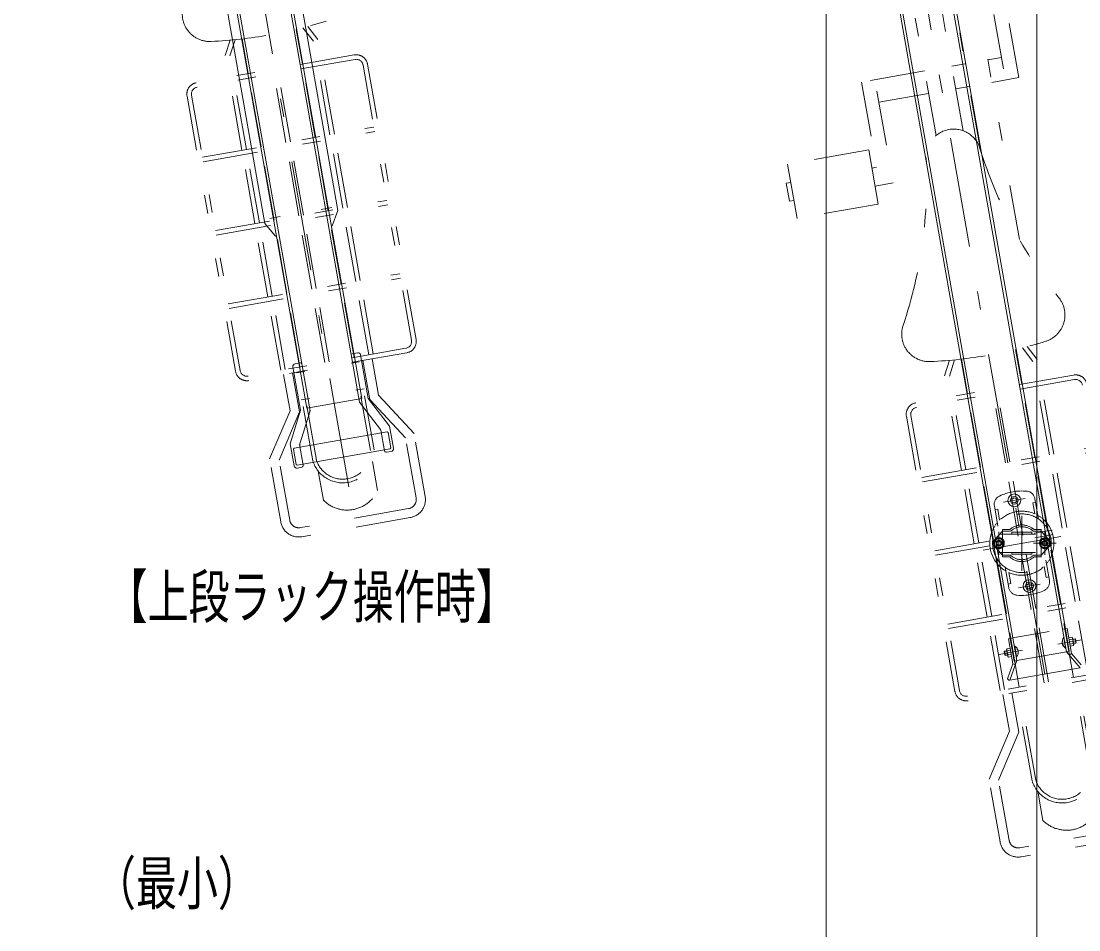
# Model space of a CAD drawing. Units: millimetres, scale not verified. Extents: x -5740 to 6033, y -4020 to 4020.
# Drawn here: x -2605 to -1451, y -2590 to -1598 of the extents above; entities that cross this region are included whole.
import ezdxf
from ezdxf.enums import TextEntityAlignment as Align

# ---------------------------------------------------------------- set-up
doc = ezdxf.new("R2010")
doc.units = ezdxf.units.MM
doc.header["$LTSCALE"] = 10
for name, pattern in [('USER2', [10, 4, -6]), ('USER4', [24, 12, -5, 2, -5]), ('USER6', [25, 6, -5, 2, -5, 2, -5])]:
    doc.linetypes.add(name, pattern=pattern)
for name, color, linetype, lineweight in [('0-0_0', 7, 'Continuous', 18), ('0-5_2ラック-6下ラック前', 3, 'Continuous', 18), ('0-9_2ラック-B下自転車前', 2, 'USER6', 18), ('0-A_2ラック-C下自転車奥', 3, 'Continuous', 18), ('0-B_2ラック-D上自転車前', 4, 'USER6', 18), ('0-C_2ラック-F寸法', 3, 'Continuous', 18)]:
    doc.layers.add(name, color=color, linetype=linetype, lineweight=lineweight)
doc.styles.add('ＭＳ ゴシック', font='')
doc.styles.get('ＭＳ ゴシック').set_extended_font_data('MS Gothic')

# ---------------------------------------------------------------- blocks, each defined once
blk = doc.blocks.new('UP-RACK-TOP_5')
at = {"layer": '0-0_0', "color": 3, "linetype": 'USER4'}
for p, q in [((0, -1954.5), (0, 30)), ((-34.34, -1651), (-22.61, -1651)), ((34.34, -1651), (22.61, -1651)), ((-34.8, -1822), (-25.59, -1822)), ((34.8, -1822), (25.59, -1822)), ((-34.8, -1852), (-25.59, -1852)), ((34.8, -1852), (25.59, -1852))]:
    blk.add_line(p, q, dxfattribs=at)
at = {"layer": '0-0_0'}
for p, q in [((-30.5, -112), (-30.5, -1862)), ((-27.5, -112), (-27.5, -1865.5)), ((27.5, -112), (27.5, -1865.5)), ((30.5, -112), (30.5, -1862)), ((-40.5, -124.24), (-40.5, -1655.41)), ((40.5, -124.24), (40.5, -1655.41)), ((-31.5, -1671), (-40.5, -1655.41)), ((31.5, -1671), (40.5, -1655.41)), ((-31.5, -1671), (-30.5, -1671)), ((31.5, -1671), (30.5, -1671)), ((-37.5, -1815), (-37.5, -1863.08)), ((-34.5, -1812), (-28.5, -1812)), ((34.5, -1812), (28.5, -1812)), ((37.5, -1815), (37.5, -1863.08)), ((-37.5, -1863.08), (-55, -1897.08)), ((-27.5, -1865.5), (-44.67, -1898.85)), ((30.5, -1862), (-30.5, -1862)), ((27.5, -1865.5), (44.67, -1898.85)), ((37.5, -1863.08), (55, -1897.08)), ((-55, -1921.5), (-55, -1897.08)), ((-52.5, -1903.5), (-51.5, -1902.5)), ((-52.5, -1920.5), (-52.5, -1903.5)), ((51.5, -1902.5), (-51.5, -1902.5)), ((-45, -1922.5), (-45, -1899.5)), ((45, -1922.5), (45, -1899.5)), ((52.5, -1903.5), (51.5, -1902.5)), ((52.5, -1920.5), (52.5, -1903.5)), ((55, -1921.5), (55, -1897.08)), ((-51.5, -1921.5), (-52.5, -1920.5)), ((-47, -1924.5), (-52, -1924.5)), ((51.5, -1921.5), (-51.5, -1921.5)), ((47, -1924.5), (52, -1924.5)), ((52.5, -1920.5), (51.5, -1921.5))]:
    blk.add_line(p, q, dxfattribs=at)
for centre, radius, start, end in [((-34.5, -1815), 3, 90, 180), ((-28.5, -1813), 1, 0, 90), ((28.5, -1813), 1, 90, 180), ((34.5, -1815), 3, 0, 90), ((-40.5, -1862.35), 3, 332.765, 0), ((-30.5, -1864.77), 3, 332.765, 0), ((30.5, -1864.77), 3, 180, 207.235), ((40.5, -1862.35), 3, 180, 207.235), ((-52, -1897.8), 3, 152.765, 180), ((-42, -1900.23), 3, 152.765, 180), ((42, -1900.23), 3, 0, 27.235), ((52, -1897.8), 3, 0, 27.235), ((-52, -1921.5), 3, 180, 270), ((-47, -1922.5), 2, 270, 0), ((47, -1922.5), 2, 180, 270), ((52, -1921.5), 3, 270, 0)]:
    blk.add_arc(centre, radius, start, end, dxfattribs=at)
blk = doc.blocks.new('UP-CYC-TOP_0')
at = {"layer": '0-B_2ラック-D上自転車前'}
for p, q in [((-46.25, 530.24), (-37.54, 546.74)), ((-30, 507.82), (-30, 546.22)), ((30, 507.82), (30, 546.22)), ((46.25, 530.24), (37.54, 546.74)), ((-46.25, 426.57), (-46.25, 530.24)), ((46.25, 426.57), (46.25, 530.24)), ((87.5, 507.82), (-87.5, 507.82)), ((87.5, 502.82), (-87.5, 502.82)), ((-30, 426.57), (-30, 502.82)), ((-2.5, 426.57), (-2.5, 502.82)), ((2.5, 426.57), (2.5, 502.82)), ((30, 426.57), (30, 502.82)), ((-100, 495.32), (-100, 190.32)), ((-95, 495.32), (-95, 190.32)), ((95, 495.32), (95, 190.32)), ((100, 495.32), (100, 190.32)), ((-95, 426.57), (95, 426.57)), ((-95, 421.57), (95, 421.57)), ((-51.25, 345.32), (-51.25, 421.57)), ((-46.25, 345.32), (-46.25, 421.57)), ((-30, 345.32), (-30, 421.57)), ((-2.5, 345.32), (-2.5, 421.57)), ((2.5, 345.32), (2.5, 421.57)), ((30, 345.32), (30, 421.57)), ((46.25, 345.32), (46.25, 421.57)), ((51.25, 345.32), (51.25, 421.57)), ((-95, 345.32), (95, 345.32)), ((-95, 340.32), (95, 340.32)), ((-51.25, 264.07), (-51.25, 340.32)), ((-46.25, 264.07), (-46.25, 340.32)), ((-30, 264.07), (-30, 340.32)), ((-2.5, 264.07), (-2.5, 340.32)), ((2.5, 264.07), (2.5, 340.32)), ((30, 264.07), (30, 340.32)), ((46.25, 264.07), (46.25, 340.32)), ((51.25, 264.07), (51.25, 340.32)), ((-95, 264.07), (95, 264.07)), ((-95, 259.07), (95, 259.07)), ((-51.25, 182.82), (-51.25, 259.07)), ((-46.25, 182.82), (-46.25, 259.07)), ((-30, 182.82), (-30, 259.07)), ((-2.5, 182.82), (-2.5, 259.07)), ((2.5, 182.82), (2.5, 259.07)), ((30, 182.82), (30, 259.07)), ((46.25, 182.82), (46.25, 259.07)), ((51.25, 182.82), (51.25, 259.07)), ((87.5, 182.82), (-87.5, 182.82)), ((87.5, 177.82), (-87.5, 177.82)), ((-49, 137.42), (-49, 177.82)), ((-39, 134.46), (-39, 177.82)), ((-34, 79.49), (-34, 177.82)), ((-30, 79.62), (-30, 177.82)), ((30, 79.62), (30, 177.82)), ((34, 79.49), (34, 177.82)), ((39, 134.46), (39, 177.82)), ((49, 137.42), (49, 177.82)), ((-49, 137.42), (-80, 89.69)), ((-39, 134.46), (-70, 86.73)), ((39, 134.46), (70, 86.73)), ((49, 137.42), (80, 89.69)), ((-80, 20), (-80, 89.69)), ((-70, 20), (-70, 86.73)), ((70, 20), (70, 86.73)), ((80, 20), (80, 89.69)), ((-30, 35.12), (-30, 67.27)), ((30, 35.12), (30, 67.27)), ((60, 10), (-60, 10)), ((60, 0), (-60, 0))]:
    blk.add_line(p, q, dxfattribs=at)
for points in [[(-51.25, 426.57), (-51.25, 531.48), (-42.97, 547.17)], [(51.25, 426.57), (51.25, 531.48), (42.97, 547.17)]]:
    blk.add_lwpolyline(points, dxfattribs=at)
for centre, radius, start, end in [((-60, 579.17), 30, 151.50269, 262.66589), ((0, 1045.32), 500, 262.66566, 277.33434), ((-87.5, 495.32), 12.5, 90, 180), ((87.5, 495.32), 12.5, 0, 90), ((-87.5, 495.32), 7.5, 90, 180), ((87.5, 495.32), 7.5, 0, 90), ((-87.5, 190.32), 12.5, 180, 270), ((-87.5, 190.32), 7.5, 180, 270), ((87.5, 190.32), 7.5, 270, 0), ((87.5, 190.32), 12.5, 270, 0), ((0, 83.86), 34.28, 187.32401, 352.67599), ((0, 83.86), 30.28, 187.54919, 352.45081), ((0, 55.98), 36.54, 214.81581, 325.18419), ((-60, 20), 20, 180, 270), ((-60, 20), 10, 180, 270), ((60, 20), 10, 270, 0), ((60, 20), 20, 270, 0)]:
    blk.add_arc(centre, radius, start, end, dxfattribs=at)
blk = doc.blocks.new('CCL-RACK-BACK-TOP_16')
at = {"layer": '0-5_2ラック-6下ラック前', "linetype": 'USER4'}
for p, q in [((0, 178.97), (0, -1375)), ((-12, -1182.5), (12, -1182.5)), ((5.21, -1200.46), (-5.21, -1259.54)), ((-22.45, -1213.35), (-26.79, -1237.97)), ((26.79, -1222.03), (22.45, -1246.65)), ((43, -1230), (-43, -1230)), ((12.31, -1232.17), (36.93, -1236.51)), ((-12, -1277.5), (12, -1277.5)), ((-19.5, -1345.15), (-45.6, -1345.15)), ((19.5, -1345.15), (45.6, -1345.15))]:
    blk.add_line(p, q, dxfattribs=at)
at = {"layer": '0-5_2ラック-6下ラック前', "color": 7}
for p, q in [((-30.5, 170.34), (-30.5, -1330.15)), ((30.5, -1330.15), (30.5, 170.34)), ((-27.5, 94.85), (-27.5, -1355.15)), ((27.5, 94.85), (27.5, -1355.15)), ((0, -1179.61), (-2.5, -1181.06)), ((-2.5, -1183.94), (-2.5, -1181.06)), ((-2.5, -1183.94), (0, -1185.39)), ((0, -1179.61), (2.5, -1181.06)), ((2.5, -1183.94), (0, -1185.39)), ((2.5, -1183.94), (2.5, -1181.06)), ((-2.5, -1276.06), (0, -1274.61)), ((-2.5, -1276.06), (-2.5, -1278.94)), ((0, -1280.39), (-2.5, -1278.94)), ((2.5, -1276.06), (0, -1274.61)), ((0, -1280.39), (2.5, -1278.94)), ((2.5, -1276.06), (2.5, -1278.94)), ((-32.5, -1330.15), (-32.5, -1357.81)), ((-32.5, -1330.15), (-27.5, -1330.15)), ((27.5, -1330.15), (32.5, -1330.15)), ((32.5, -1330.15), (32.5, -1357.81)), ((-39, -1342.65), (-39.5, -1343.15)), ((-39.5, -1343.15), (-39.5, -1347.15)), ((-39, -1347.65), (-39.5, -1347.15)), ((-39, -1342.65), (-36.5, -1342.65)), ((-39, -1347.65), (-39, -1342.65)), ((-39, -1347.65), (-36.5, -1347.65)), ((-36.5, -1341.33), (-36.5, -1348.97)), ((-32.5, -1342.85), (-36.05, -1342.85)), ((-36.05, -1347.45), (-32.5, -1347.45)), ((-27.15, -1339.25), (-27.5, -1339.25)), ((-27.15, -1339.25), (-27.15, -1351.05)), ((27.15, -1339.25), (27.15, -1351.05)), ((27.15, -1339.25), (27.5, -1339.25)), ((32.5, -1342.85), (36.05, -1342.85)), ((36.05, -1347.45), (32.5, -1347.45)), ((36.5, -1341.33), (36.5, -1348.97)), ((39, -1342.65), (36.5, -1342.65)), ((39, -1347.65), (36.5, -1347.65)), ((39, -1342.65), (39.5, -1343.15)), ((39, -1347.65), (39, -1342.65)), ((39, -1347.65), (39.5, -1347.15)), ((39.5, -1343.15), (39.5, -1347.15)), ((-40.69, -1372), (-32.5, -1357.81)), ((-38.96, -1375), (-27.5, -1355.15)), ((-32.5, -1357.81), (-29.9, -1359.31)), ((-27.15, -1351.05), (-27.5, -1351.05)), ((-27.5, -1355.15), (27.5, -1355.15)), ((27.15, -1351.05), (27.5, -1351.05)), ((38.96, -1375), (27.5, -1355.15)), ((32.5, -1357.81), (29.9, -1359.31)), ((40.69, -1372), (32.5, -1357.81)), ((38.96, -1375), (-38.96, -1375))]:
    blk.add_line(p, q, dxfattribs=at)
at = {"layer": '0-5_2ラック-6下ラック前', "linetype": 'USER2'}
for p, q in [((-22.5, -1184.69), (-22.5, -1207.25)), ((22.5, -1184.69), (22.5, -1207.25)), ((-19.5, -1188.74), (-22.5, -1188.74)), ((-19.5, -1188.74), (-19.5, -1200.94)), ((22.5, -1188.74), (19.5, -1188.74)), ((19.5, -1188.74), (19.5, -1200.94)), ((-18.08, -1211.58), (-23.29, -1241.13)), ((-18.08, -1211.58), (-10.42, -1212.93)), ((-18.42, -1213.55), (-28.21, -1220.85)), ((-26.36, -1235.51), (-22.88, -1215.81)), ((-19.19, -1223.68), (-23.62, -1219.97)), ((-22.88, -1215.81), (26.36, -1224.49)), ((-18.42, -1213.55), (-10, -1215.04)), ((-8.75, -1216.27), (-9.1, -1218.24)), ((-8.75, -1216.27), (12.92, -1220.09)), ((12.92, -1220.09), (12.57, -1222.06)), ((14.52, -1219.36), (22.94, -1220.84)), ((15.63, -1217.53), (23.29, -1218.87)), ((23.29, -1218.87), (18.08, -1248.42)), ((22.94, -1220.84), (29.64, -1231.05)), ((-25.62, -1231.34), (-30.05, -1227.63)), ((-22.94, -1239.16), (-29.64, -1228.95)), ((-20.2, -1229.37), (-25.62, -1231.34)), ((-19.19, -1223.68), (-20.2, -1229.37)), ((20.2, -1230.63), (19.19, -1236.32)), ((20.2, -1230.63), (25.62, -1228.66)), ((22.88, -1244.19), (26.36, -1224.49)), ((-26.36, -1235.51), (22.88, -1244.19)), ((-23.29, -1241.13), (-15.63, -1242.47)), ((-22.94, -1239.16), (-14.52, -1240.64)), ((-12.57, -1237.94), (-12.92, -1239.91)), ((-12.92, -1239.91), (8.75, -1243.73)), ((9.1, -1241.76), (8.75, -1243.73)), ((10, -1244.96), (18.42, -1246.45)), ((18.42, -1246.45), (28.21, -1239.15)), ((19.19, -1236.32), (23.62, -1240.03)), ((23.62, -1240.03), (29.04, -1238.05)), ((-22.5, -1275.31), (-22.5, -1252.75)), ((10.42, -1247.07), (18.08, -1248.42)), ((22.5, -1275.31), (22.5, -1252.75)), ((-19.5, -1271.26), (-19.5, -1259.06)), ((19.5, -1271.26), (19.5, -1259.06)), ((-19.5, -1271.26), (-22.5, -1271.26)), ((22.5, -1271.26), (19.5, -1271.26)), ((-30.5, -1330.15), (-30.5, -1355.15)), ((-27.5, -1330.15), (27.5, -1330.15)), ((30.5, -1330.15), (30.5, -1355.15)), ((-30.5, -1355.15), (-27.5, -1355.15)), ((27.5, -1355.15), (30.5, -1355.15))]:
    blk.add_line(p, q, dxfattribs=at)
at = {"layer": '0-5_2ラック-6下ラック前'}
for p, q in [((-36.5, -1343.05), (-39.4, -1343.05)), ((-36.5, -1347.25), (-39.4, -1347.25)), ((36.5, -1343.05), (39.4, -1343.05)), ((36.5, -1347.25), (39.4, -1347.25))]:
    blk.add_line(p, q, dxfattribs=at)
at = {"layer": '0-5_2ラック-6下ラック前', "linetype": 'USER2'}
for points in [[(-23.62, -1219.97), (-29.04, -1221.95), (-30.05, -1227.63)], [(25.62, -1228.66), (30.05, -1232.37), (29.04, -1238.05)]]:
    blk.add_lwpolyline(points, dxfattribs=at)
at = {"layer": '0-5_2ラック-6下ラック前', "color": 7}
for points in [[(-36.5, -1341.33), (-36.05, -1340.55), (-32.5, -1340.55)], [(-36.5, -1348.97), (-36.05, -1349.75), (-32.5, -1349.75)], [(36.5, -1341.33), (36.05, -1340.55), (32.5, -1340.55)], [(36.5, -1348.97), (36.05, -1349.75), (32.5, -1349.75)]]:
    blk.add_lwpolyline(points, dxfattribs=at)
for centre, radius in [((0, -1182.5), 7), ((0, -1182.5), 4.32), ((0, -1277.5), 7), ((0, -1277.5), 4.32)]:
    blk.add_circle(centre, radius, dxfattribs=at)
at = {"layer": '0-5_2ラック-6下ラック前', "linetype": 'USER2'}
for centre, radius in [((-24.62, -1225.66), 5.85), ((-24.62, -1225.66), 4.9), ((-24.62, -1225.66), 3), ((-24.62, -1225.66), 2.2), ((24.62, -1234.34), 5.85), ((24.62, -1234.34), 4.9), ((24.62, -1234.34), 3), ((24.62, -1234.34), 2.2)]:
    blk.add_circle(centre, radius, dxfattribs=at)
for centre, radius, start, end in [((-12.5, -1184.69), 10, 105.42385, 180), ((0, -1230), 57, 74.57615, 105.42385), ((12.5, -1184.69), 10, 0, 74.57615), ((0, -1230), 32, 17.61244, 162.38756), ((0, -1230), 35, 56.14156, 123.85844), ((0, -1230), 35, 130.0052, 150.62508), ((0, -1230), 20, 38.59038, 121.40962), ((0, -1230), 35, 29.37492, 49.9948), ((-24.62, -1225.66), 6, 126.72135, 213.27865), ((0, -1230), 18, 36.23826, 123.76174), ((24.62, -1234.34), 6, 306.72135, 33.27865), ((0, -1230), 32, 197.61244, 342.38756), ((0, -1230), 20, 218.59038, 301.40962), ((0, -1230), 18, 216.23826, 303.76174), ((0, -1230), 35, 209.37492, 229.9948), ((0, -1230), 35, 310.0052, 330.62508), ((0, -1230), 35, 236.14156, 303.85844), ((-12.5, -1275.31), 10, 180, 254.57615), ((12.5, -1275.31), 10, 285.42385, 0), ((0, -1230), 57, 254.57615, 285.42385)]:
    blk.add_arc(centre, radius, start, end, dxfattribs=at)
at = {"layer": '0-5_2ラック-6下ラック前', "color": 7}
for centre, radius, start, end in [((0, -1230), 35, 150.62508, 209.37492), ((0, -1230), 32, 162.38756, 197.61244), ((0, -1230), 35, 330.62508, 29.37492), ((0, -1230), 32, 342.38756, 17.61244), ((-34.36, -1341.7), 2.04, 154.26988, 214.28792), ((-28.77, -1345.15), 7.63, 162.4633, 197.5367), ((-34.36, -1348.6), 2.04, 145.71208, 205.73012), ((-32.1, -1345.15), 7.7, 309.98311, 50.01689), ((-28.25, -1345.15), 3.85, 317.75343, 42.24657), ((32.1, -1345.15), 7.7, 129.98311, 230.01689), ((28.25, -1345.15), 3.85, 137.75343, 222.24657), ((34.36, -1341.7), 2.04, 325.71208, 25.73012), ((28.77, -1345.15), 7.63, 342.4633, 17.5367), ((34.36, -1348.6), 2.04, 334.26988, 34.28792), ((-38.96, -1373), 2, 150, 270)]:
    blk.add_arc(centre, radius, start, end, dxfattribs=at)
blk = doc.blocks.new('CCL-CYC-BACK-TOP_1')
at = {"layer": '0-9_2ラック-B下自転車前'}
for p, q in [((-15, 791.3), (-15, 1124.14)), ((15, 791.3), (15, 1124.14)), ((30, 767.24), (30, 960.32)), ((55, 663.63), (55, 960.32)), ((70, 850.32), (70, 952.12)), ((30, 862.82), (15, 862.82)), ((70, 862.82), (55, 862.82)), ((-70, 850.32), (-70, 748.53)), ((-70, 837.82), (-15, 837.82)), ((15, 837.82), (30, 837.82)), ((-90, 788.52), (-90, 728.53)), ((-85, 768.53), (-90, 768.53)), ((-180, 748.53), (-185, 748.53)), ((-70, 748.53), (-90, 748.53)), ((-90, 728.53), (-180, 728.53)), ((-46.25, 530.24), (-37.54, 546.74)), ((-30, 507.82), (-30, 546.22)), ((30, 507.82), (30, 546.22)), ((46.25, 530.24), (37.54, 546.74)), ((-46.25, 426.57), (-46.25, 530.24)), ((46.25, 426.57), (46.25, 530.24)), ((87.5, 507.82), (-87.5, 507.82)), ((87.5, 502.82), (-87.5, 502.82)), ((-30, 426.57), (-30, 502.82)), ((-2.5, 426.57), (-2.5, 502.82)), ((2.5, 426.57), (2.5, 502.82)), ((30, 426.57), (30, 502.82)), ((-100, 495.32), (-100, 190.32)), ((-95, 495.32), (-95, 190.32)), ((-95, 426.57), (95, 426.57)), ((-95, 421.57), (95, 421.57)), ((-51.25, 345.32), (-51.25, 421.57)), ((-46.25, 345.32), (-46.25, 421.57)), ((-30, 345.32), (-30, 421.57)), ((-2.5, 345.32), (-2.5, 421.57)), ((2.5, 345.32), (2.5, 421.57)), ((30, 345.32), (30, 421.57)), ((46.25, 345.32), (46.25, 421.57)), ((51.25, 345.32), (51.25, 421.57)), ((-95, 345.32), (95, 345.32)), ((-95, 340.32), (95, 340.32)), ((-51.25, 264.07), (-51.25, 340.32)), ((-46.25, 264.07), (-46.25, 340.32)), ((-30, 264.07), (-30, 340.32)), ((-2.5, 264.07), (-2.5, 340.32)), ((2.5, 264.07), (2.5, 340.32)), ((30, 264.07), (30, 340.32)), ((46.25, 264.07), (46.25, 340.32)), ((51.25, 264.07), (51.25, 340.32)), ((-95, 264.07), (95, 264.07)), ((-95, 259.07), (95, 259.07)), ((-51.25, 182.82), (-51.25, 259.07)), ((-46.25, 182.82), (-46.25, 259.07)), ((-30, 182.82), (-30, 259.07)), ((-2.5, 182.82), (-2.5, 259.07)), ((2.5, 182.82), (2.5, 259.07)), ((30, 182.82), (30, 259.07)), ((46.25, 182.82), (46.25, 259.07)), ((87.5, 182.82), (-87.5, 182.82)), ((87.5, 177.82), (-87.5, 177.82)), ((-49, 137.42), (-49, 177.82)), ((-39, 134.46), (-39, 177.82)), ((-34, 79.49), (-34, 177.82)), ((-30, 79.62), (-30, 177.82)), ((30, 79.62), (30, 177.82)), ((34, 79.49), (34, 177.82)), ((-49, 137.42), (-80, 89.69)), ((-39, 134.46), (-70, 86.73)), ((-80, 20), (-80, 89.69)), ((-70, 20), (-70, 86.73)), ((-30, 35.12), (-30, 67.27)), ((60, 10), (-60, 10)), ((60, 0), (-60, 0))]:
    blk.add_line(p, q, dxfattribs=at)
for points in [[(55, 837.82), (85, 837.82), (85, 942.12)], [(-15, 862.82), (-85, 862.82), (-85, 758.53)], [(-90, 788.52), (-180, 788.52), (-180, 728.53)], [(-180, 768.53), (-185, 768.53), (-185, 748.53)], [(-51.25, 426.57), (-51.25, 531.48), (-42.97, 547.17)], [(51.25, 426.57), (51.25, 531.48), (42.97, 547.17)]]:
    blk.add_lwpolyline(points, dxfattribs=at)
for centre, radius, start, end in [((0, 765.32), 30, 7.23254, 172.76746), ((-525.78, 832.04), 500, 331.50226, 352.76733), ((525.78, 832.04), 500, 187.23267, 208.49774), ((-60, 579.17), 30, 151.50269, 262.66589), ((60, 579.17), 30, 277.33411, 28.49731), ((0, 1045.32), 500, 262.66566, 277.33434), ((-87.5, 495.32), 12.5, 90, 180), ((87.5, 495.32), 12.5, 0, 90), ((-87.5, 495.32), 7.5, 90, 180), ((87.5, 495.32), 7.5, 0, 90), ((-87.5, 190.32), 12.5, 180, 270), ((-87.5, 190.32), 7.5, 180, 270), ((0, 83.86), 34.28, 187.32401, 352.67599), ((0, 83.86), 30.28, 187.54919, 352.45081), ((0, 55.98), 36.54, 214.81581, 325.18419), ((-60, 20), 20, 180, 270), ((-60, 20), 10, 180, 270)]:
    blk.add_arc(centre, radius, start, end, dxfattribs=at)

msp = doc.modelspace()

# ---------------------------------------------------------------- linework, layer by layer
at = {"layer": '0-C_2ラック-F寸法'}
for p, q in [((-1726.25, -2716.6), (-1726.25, -1061.79)), ((-1496.25, -2716.6), (-1496.25, -1061.79))]:
    msp.add_line(p, q, dxfattribs=at)

# ---------------------------------------------------------------- block references
at = {"layer": '0-9_2ラック-B下自転車前', "rotation": 10}
msp.add_blockref('CCL-CYC-BACK-TOP_1', (-1454.16, -2499.89), dxfattribs=at)
at = {"layer": '0-A_2ラック-C下自転車奥', "rotation": 10}
msp.add_blockref('CCL-RACK-BACK-TOP_16', (-1726.25, -956.79), dxfattribs=at)
at = {"layer": '0-B_2ラック-D上自転車前', "rotation": 10}
for name, p in [('UP-RACK-TOP_5', (-2586.25, -181.79)), ('UP-CYC-TOP_0', (-2239.1, -2150.55))]:
    msp.add_blockref(name, p, dxfattribs=at)

# ---------------------------------------------------------------- texts
at = {"layer": '0-C_2ラック-F寸法', "color": 7, "style": 'ＭＳ ゴシック', "width": 0.7}
for s, p in [('【上段ラック操作時】', (-2511.43, -2263.84)), ('（最小）', (-2524.15, -2576.6))]:
    msp.add_text(s, height=46.89, dxfattribs=at).set_placement(p, align=Align.BOTTOM_LEFT)

doc.saveas('drawing.dxf')
